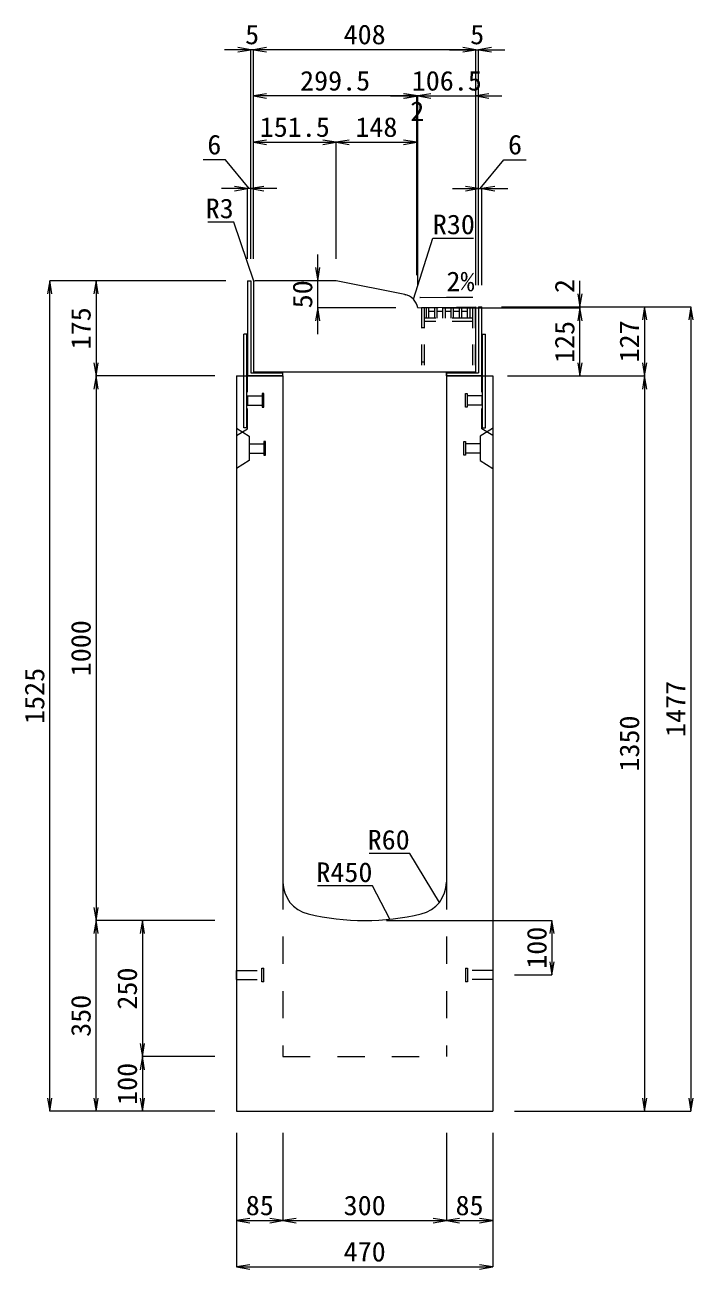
# Model space of a CAD drawing. Units: millimetres at full size. Extents: x -1809 to 57027, y -20349 to 17321.
# Drawn here: x 21276 to 22503, y -15286 to -13001 of the extents above; entities that cross this region are included whole.
import ezdxf
from ezdxf.enums import TextEntityAlignment as Align

# ---------------------------------------------------------------- set-up
doc = ezdxf.new("R2010")
doc.units = ezdxf.units.MM
doc.header["$LTSCALE"] = 50
for name, pattern in [('USER1', [2, 1, -1]), ('USER2', [1.35, 0.75, -0.6]), ('USER3', [1.35, 0.75, -0.6])]:
    doc.linetypes.add(name, pattern=pattern)
for name, color, linetype, lineweight in [('インサート', 3, 'USER2', 9), ('受枠', 3, 'Continuous', 5), ('寸法線', 7, 'Continuous', 13), ('引出線', 4, 'Continuous', 13), ('本体', 2, 'Continuous', 13), ('補助線', 8, 'Continuous', 13), ('ｸﾞﾚｰﾁﾝｸﾞ', 7, 'USER3', 9)]:
    doc.layers.add(name, color=color, linetype=linetype, lineweight=lineweight)
doc.styles.add('ＭＳ 明朝', font='')
doc.styles.get('ＭＳ 明朝').set_extended_font_data('MS Mincho')

# ---------------------------------------------------------------- blocks, each defined once
blk = doc.blocks.new('open_arrow')
at = {"color": 0, "linetype": 'Continuous', "lineweight": -2}
blk.add_lwpolyline([(7.5, 1.25), (0, 0), (7.5, -1.25)], dxfattribs=at)

msp = doc.modelspace()

# ---------------------------------------------------------------- linework, layer by layer
at = {"layer": 'インサート'}
for p, q in [((21685, -13682.55), (21712, -13682.55)), ((21685, -13682.55), (21685, -13699.55)), ((21715, -13678.55), (21712, -13678.55)), ((21712, -13678.55), (21712, -13703.55)), ((21715, -13703.55), (21715, -13678.55)), ((22085, -13678.55), (22088, -13678.55)), ((22085, -13703.55), (22085, -13678.55)), ((22088, -13678.55), (22088, -13703.55)), ((22115, -13682.55), (22088, -13682.55)), ((22115, -13682.55), (22115, -13699.55)), ((21685, -13699.55), (21712, -13699.55)), ((21712, -13703.55), (21715, -13703.55)), ((22088, -13703.55), (22085, -13703.55)), ((22115, -13699.55), (22088, -13699.55)), ((21688.2, -13770.55), (21715.2, -13770.55)), ((21688.2, -13770.55), (21688.2, -13787.55)), ((21718.2, -13766.55), (21715.2, -13766.55)), ((21715.2, -13766.55), (21715.2, -13791.55)), ((21718.2, -13791.55), (21718.2, -13766.55)), ((22081.8, -13766.55), (22084.8, -13766.55)), ((22081.8, -13791.55), (22081.8, -13766.55)), ((22084.8, -13766.55), (22084.8, -13791.55)), ((22111.8, -13770.55), (22084.8, -13770.55)), ((22111.8, -13770.55), (22111.8, -13787.55)), ((21688.2, -13787.55), (21715.2, -13787.55)), ((21715.2, -13791.55), (21718.2, -13791.55)), ((22084.8, -13791.55), (22081.8, -13791.55)), ((22111.8, -13787.55), (22084.8, -13787.55)), ((21711, -14758.55), (21711, -14733.55)), ((21711, -14733.55), (21715, -14733.55)), ((21715, -14758.55), (21715, -14733.55)), ((22085, -14733.55), (22089, -14733.55)), ((22085, -14733.55), (22085, -14758.55)), ((22089, -14733.55), (22089, -14758.55)), ((21665, -14737.55), (21711, -14737.55)), ((21665, -14754.55), (21665, -14737.55)), ((21665, -14754.55), (21711, -14754.55)), ((21715, -14758.55), (21711, -14758.55)), ((22089, -14758.55), (22085, -14758.55)), ((22135, -14737.55), (22089, -14737.55)), ((22135, -14754.55), (22089, -14754.55)), ((22135, -14737.55), (22135, -14754.55))]:
    msp.add_line(p, q, dxfattribs=at)
at = {"layer": '受枠'}
for p, q in [((21685, -13471.05), (21685, -13646.05)), ((21685, -13471.05), (21691, -13471.05)), ((21685, -13471.05), (21691, -13471.05)), ((21691, -13471.05), (21691, -13640.05)), ((22109, -13519.06), (22109, -13640.05)), ((22109, -13519.06), (22115, -13519.06)), ((22115, -13646.05), (22115, -13519.06)), ((21678, -13741.05), (21678, -13569.06)), ((21684, -13569.06), (21678, -13569.06)), ((21684, -13741.05), (21684, -13569.06)), ((22116, -13741.05), (22116, -13569.06)), ((22116, -13569.06), (22122, -13569.06)), ((22122, -13741.05), (22122, -13569.06)), ((21691, -13640.05), (21750, -13640.05)), ((21750, -13646.05), (21750, -13640.05)), ((22050, -13640.05), (22050, -13646.05)), ((22050, -13640.05), (22109, -13640.05)), ((22050, -13646.05), (22050, -13640.05)), ((21750, -13646.05), (21685, -13646.05)), ((22115, -13646.05), (22050, -13646.05)), ((21684, -13741.05), (21678, -13741.05)), ((22116, -13741.05), (22122, -13741.05))]:
    msp.add_line(p, q, dxfattribs=at)
at = {"layer": '寸法線'}
for p, q in [((21744, -13046.93), (21643, -13046.93)), ((21691, -13431.03), (21691, -13046.93)), ((21696, -13431.03), (21696, -13046.93)), ((22104, -13046.93), (21696, -13046.93)), ((21696, -13431.03), (21696, -13046.93)), ((22056, -13046.93), (22157, -13046.93)), ((22104, -13479.23), (22104, -13046.93)), ((22104, -13479.23), (22104, -13046.93)), ((22109, -13479.04), (22109, -13046.93)), ((21995.51, -13131.93), (21696, -13131.93)), ((21696, -13431.03), (21696, -13131.93)), ((21947.51, -13131.93), (22045.44, -13131.93)), ((21949.44, -13131.93), (22152, -13131.93)), ((21995.51, -13461.09), (21995.51, -13131.93)), ((21995.51, -13461.09), (21995.51, -13131.93)), ((21997.44, -13481.08), (21997.44, -13131.93)), ((21997.44, -13481.08), (21997.44, -13131.93)), ((22104, -13479.23), (22104, -13131.93)), ((21696, -13216.93), (21847.5, -13216.93)), ((21696, -13431.03), (21696, -13216.93)), ((21847.5, -13431.03), (21847.5, -13216.93)), ((21847.5, -13216.93), (21995.51, -13216.93)), ((21847.5, -13431.03), (21847.5, -13216.93)), ((21995.51, -13461.09), (21995.51, -13216.93)), ((21644.67, -13249.13), (21603.44, -13249.13)), ((21688, -13301.93), (21644.67, -13249.13)), ((22112, -13301.93), (22155.33, -13249.13)), ((22155.33, -13249.13), (22196.56, -13249.13)), ((21739, -13301.93), (21637, -13301.93)), ((21685, -13431.03), (21685, -13301.93)), ((21691, -13431.03), (21691, -13301.93)), ((22061, -13301.93), (22163, -13301.93)), ((22109, -13479.04), (22109, -13301.93)), ((22115, -13479.04), (22115, -13301.93)), ((21813.83, -13569.11), (21813.83, -13423.05)), ((21322.06, -14996.05), (21322.06, -13471.05)), ((21644.98, -13471.05), (21322.06, -13471.05)), ((21407.06, -13471.05), (21407.06, -13646.05)), ((21644.98, -13471.05), (21407.06, -13471.05)), ((21813.83, -13471.05), (21807.48, -13471.05)), ((22294.94, -13569.1), (22294.94, -13471.25)), ((21957.42, -13521.11), (21813.83, -13521.11)), ((22044.46, -13521.1), (22294.94, -13521.1)), ((22044.46, -13521.1), (22294.94, -13521.1)), ((22151.02, -13519.25), (22294.94, -13519.25)), ((22155.02, -13519.06), (22413.78, -13519.06)), ((22155.02, -13519.06), (22498.78, -13519.06)), ((22294.94, -13646.05), (22294.94, -13521.1)), ((22413.78, -13519.06), (22413.78, -13646.05)), ((22498.78, -13519.06), (22498.78, -14996.05)), ((21624.98, -13646.05), (21407.06, -13646.05)), ((21407.06, -13646.05), (21407.06, -14646.05)), ((21624.98, -13646.05), (21407.06, -13646.05)), ((22162.02, -13646.05), (22294.94, -13646.05)), ((22175.02, -13646.05), (22413.78, -13646.05)), ((22175.02, -13646.05), (22413.78, -13646.05)), ((22413.78, -13646.05), (22413.78, -14996.05)), ((21624.98, -14646.05), (21407.06, -14646.05)), ((21407.06, -14996.05), (21407.06, -14646.05)), ((21624.98, -14646.05), (21407.06, -14646.05)), ((21492.06, -14646.05), (21492.06, -14896.05)), ((21624.98, -14646.05), (21492.06, -14646.05)), ((21940.02, -14646.05), (22243.78, -14646.05)), ((22243.78, -14646.05), (22243.78, -14746.05)), ((22175.02, -14746.05), (22243.78, -14746.05)), ((21624.98, -14896.05), (21492.06, -14896.05)), ((21492.06, -14896.05), (21492.06, -14996.05)), ((21624.98, -14896.05), (21492.06, -14896.05)), ((21624.98, -14996.05), (21322.06, -14996.05)), ((21624.98, -14996.05), (21407.06, -14996.05)), ((21624.98, -14996.05), (21492.06, -14996.05)), ((22175.02, -14996.05), (22413.78, -14996.05)), ((22175.02, -14996.05), (22498.78, -14996.05)), ((21665, -15036.07), (21665, -15197.21)), ((21665, -15036.07), (21665, -15282.21)), ((21750, -15036.07), (21750, -15197.21)), ((21750, -15036.07), (21750, -15197.21)), ((22050, -15036.07), (22050, -15197.21)), ((22050, -15036.07), (22050, -15197.21)), ((22135, -15036.07), (22135, -15197.21)), ((22135, -15036.07), (22135, -15282.21)), ((21665, -15197.21), (21750, -15197.21)), ((21750, -15197.21), (22050, -15197.21)), ((22050, -15197.21), (22135, -15197.21)), ((21665, -15282.21), (22135, -15282.21))]:
    msp.add_line(p, q, dxfattribs=at)
at = {"layer": '引出線'}
for points in [[(21696.88, -13471.93), (21659.65, -13363.53), (21611.92, -13363.53)], [(21989.42, -13505.21), (22025.11, -13392.88), (22099.79, -13392.88)], [(22001.31, -13501.75), (22050.05, -13501.21), (22098.81, -13501.21)], [(22037.07, -14612.74), (21982.66, -14522.84), (21907.98, -14522.84)], [(21946.44, -14643.65), (21914.22, -14582.51), (21813.21, -14582.51)]]:
    msp.add_lwpolyline(points, dxfattribs=at)
at = {"layer": '本体', "lineweight": 20}
for p, q in [((21696, -13474.05), (21696, -13639.05)), ((21847.5, -13471.05), (21698.95, -13471.05)), ((21973.81, -13496.66), (21847.5, -13471.05)), ((21997.44, -13521.1), (22104, -13519.25)), ((22104, -13639.05), (22104, -13519.25)), ((22104, -13639.05), (21696, -13639.05))]:
    msp.add_line(p, q, dxfattribs=at)
at = {"layer": '本体'}
for p, q in [((21665, -13646.05), (21665, -14996.05)), ((21665, -13646.05), (21750, -13646.05)), ((21750, -13646.05), (21750, -14575.53)), ((22050, -13646.05), (22050, -14575.53)), ((22050, -13646.05), (22135, -13646.05)), ((22135, -13646.05), (22135, -14996.05)), ((21665, -14996.05), (22135, -14996.05))]:
    msp.add_line(p, q, dxfattribs=at)
at = {"layer": '本体', "linetype": 'USER2', "lineweight": 9}
for p, q in [((21685, -13743.05), (21685, -13646.05)), ((22115, -13743.05), (22115, -13646.05)), ((21665, -13755.55), (21685, -13743.05)), ((22135, -13755.55), (22115, -13743.05))]:
    msp.add_line(p, q, dxfattribs=at)
at = {"layer": '本体', "lineweight": 9}
for p, q in [((21665, -13742.05), (21688.2, -13756.55)), ((22134.58, -13742.31), (22111.8, -13756.55)), ((21688.2, -13756.55), (21688.2, -13801.55)), ((22111.8, -13756.55), (22111.8, -13801.55)), ((21688.2, -13801.55), (21665, -13816.05)), ((22111.8, -13801.55), (22135, -13816.05))]:
    msp.add_line(p, q, dxfattribs=at)
at = {"layer": '本体', "linetype": 'USER1', "lineweight": 15}
for p, q in [((21750, -14575.53), (21750, -14896.05)), ((22050, -14575.53), (22050, -14896.05)), ((21750, -14896.05), (22050, -14896.05))]:
    msp.add_line(p, q, dxfattribs=at)
at = {"layer": '本体', "lineweight": 20}
for centre, radius, start, end in [((21699, -13474.05), 3, 90, 180), ((21967.85, -13526.06), 30, 9.51572, 78.54145)]:
    msp.add_arc(centre, radius, start, end, dxfattribs=at)
at = {"layer": '本体'}
for centre, radius, start, end in [((21810, -14575.53), 60, 180, 256.65764), ((21990, -14575.53), 60, 283.34236, 0), ((21900, -14196.05), 450, 256.65764, 283.34236)]:
    msp.add_arc(centre, radius, start, end, dxfattribs=at)
at = {"layer": '補助線'}
msp.add_line((21973.82, -13496.71), (21975.55, -13497.06), dxfattribs=at)
at = {"layer": 'ｸﾞﾚｰﾁﾝｸﾞ', "linetype": 'USER2', "lineweight": 5}
for p, q in [((22102.5, -13521.05), (22004.5, -13521.05)), ((22004.5, -13521.05), (22004.5, -13639.05)), ((22009, -13521.05), (22009, -13639.05)), ((22013.5, -13540.05), (22013.5, -13521.05)), ((22018, -13540.05), (22018, -13521.05)), ((22028.6, -13540.05), (22028.6, -13521.05)), ((22033.1, -13540.05), (22033.1, -13521.05)), ((22043.7, -13540.05), (22043.7, -13521.05)), ((22048.2, -13540.05), (22048.2, -13521.05)), ((22058.8, -13540.05), (22058.8, -13521.05)), ((22063.3, -13540.05), (22063.3, -13521.05)), ((22073.9, -13540.05), (22073.9, -13521.05)), ((22078.4, -13540.05), (22078.4, -13521.05)), ((22089, -13540.05), (22089, -13521.05)), ((22093.5, -13540.05), (22093.5, -13521.05)), ((22098, -13521.05), (22098, -13639.05)), ((22102.5, -13521.05), (22102.5, -13639.05)), ((22098, -13540.05), (22009, -13540.05)), ((22098, -13546.05), (22009, -13546.05)), ((22018, -13527.05), (22028.6, -13527.05)), ((22033.1, -13527.05), (22043.7, -13527.05)), ((22048.2, -13527.05), (22058.8, -13527.05)), ((22063.3, -13527.05), (22073.9, -13527.05)), ((22078.4, -13527.05), (22089, -13527.05)), ((22009, -13557.55), (22004.5, -13557.55)), ((22009, -13620.55), (22004.5, -13620.55))]:
    msp.add_line(p, q, dxfattribs=at)

# ---------------------------------------------------------------- block references
at = {"layer": '寸法線', "xscale": 3.2, "yscale": 3.2}
for p, rotation in [((21691, -13046.93), 180), ((22104, -13046.93), 180), ((22104, -13046.93), 180), ((21995.51, -13131.93), 180), ((21995.51, -13131.93), 180), ((21997.44, -13131.93), 180), ((21847.5, -13216.93), 180), ((21995.51, -13216.93), 180), ((21685, -13301.93), 180), ((22109, -13301.93), 180), ((21813.83, -13471.05), 90), ((21322.06, -13471.05), 270), ((21407.06, -13471.05), 270), ((22294.94, -13519.25), 90), ((21813.83, -13521.11), 270), ((22294.94, -13521.1), 270), ((22294.94, -13521.1), 270), ((22413.78, -13519.06), 270), ((22498.78, -13519.06), 270), ((21407.06, -13646.05), 90), ((22294.94, -13646.05), 90), ((22413.78, -13646.05), 90), ((21407.06, -13646.05), 270), ((22413.78, -13646.05), 270), ((21407.06, -14646.05), 90), ((21407.06, -14646.05), 270), ((21492.06, -14646.05), 270), ((22243.78, -14646.05), 270), ((22243.78, -14746.05), 90), ((21492.06, -14896.05), 90), ((21492.06, -14896.05), 270), ((21322.06, -14996.05), 90), ((21407.06, -14996.05), 90), ((21492.06, -14996.05), 90), ((22413.78, -14996.05), 90), ((22498.78, -14996.05), 90), ((21750, -15197.21), 180), ((22050, -15197.21), 180), ((22135, -15197.21), 180), ((22135, -15282.21), 180)]:
    msp.add_blockref('open_arrow', p, dxfattribs=dict(at, rotation=rotation))
for p in [(21696, -13046.93), (21696, -13046.93), (22109, -13046.93), (21696, -13131.93), (21997.44, -13131.93), (22104, -13131.93), (21696, -13216.93), (21847.5, -13216.93), (21691, -13301.93), (22115, -13301.93), (21665, -15197.21), (21750, -15197.21), (22050, -15197.21), (21665, -15282.21)]:
    msp.add_blockref('open_arrow', p, dxfattribs=at)
at = {"layer": '引出線', "xscale": 0.0533, "yscale": 0.0533}
for p, rotation in [((21696.88, -13471.93), 109), ((22001.31, -13501.75), 0.6), ((21989.42, -13505.21), 72.4), ((22037.07, -14612.74), 121.2), ((21946.44, -14643.65), 117.8)]:
    msp.add_blockref('open_arrow', p, dxfattribs=dict(at, rotation=rotation))

# ---------------------------------------------------------------- texts
at = {"layer": '寸法線', "style": 'ＭＳ 明朝', "width": 1.05}
for s, p in [('5', (21693.5, -13018.91)), ('408', (21900, -13018.91)), ('5', (22106.5, -13018.91)), ('299.5', (21845.75, -13103.91)), ('106.5', (22050.72, -13103.91)), ('2', (21996.47, -13159.95)), ('151.5', (21771.75, -13188.91)), ('148', (21921.5, -13188.91)), ('6', (21624.05, -13221.11)), ('6', (22175.95, -13221.11)), ('85', (21707.5, -15169.19)), ('300', (21900, -15169.19)), ('85', (22092.5, -15169.19)), ('470', (21900, -15254.19))]:
    msp.add_text(s, height=36.03, dxfattribs=at).set_placement(p, align=Align.MIDDLE_CENTER)
for s, p in [('50', (21785.81, -13496.08)), ('2', (22266.92, -13480.99)), ('175', (21379.04, -13558.55)), ('125', (22266.92, -13583.58)), ('127', (22385.76, -13582.56)), ('1000', (21379.04, -14146.05)), ('1525', (21294.04, -14233.55)), ('1477', (22470.76, -14257.56)), ('1350', (22385.76, -14321.05)), ('100', (22215.76, -14696.05)), ('250', (21464.04, -14771.05)), ('350', (21379.04, -14821.05)), ('100', (21464.04, -14946.05))]:
    msp.add_text(s, height=36.03, rotation=90, dxfattribs=at).set_placement(p, align=Align.MIDDLE_CENTER)
at = {"layer": '引出線', "style": 'ＭＳ 明朝', "width": 1.05}
for s, p in [('R3', (21659.65, -13320.33)), ('R60', (21982.66, -14479.64)), ('R450', (21914.22, -14539.31))]:
    msp.add_text(s, height=36.03, dxfattribs=at).set_placement(p, align=Align.TOP_RIGHT)
for s, p in [('R30', (22025.11, -13349.68)), ('2%', (22050.05, -13454.3))]:
    msp.add_text(s, height=36.03, dxfattribs=at).set_placement(p, align=Align.TOP_LEFT)

doc.saveas('drawing.dxf')
